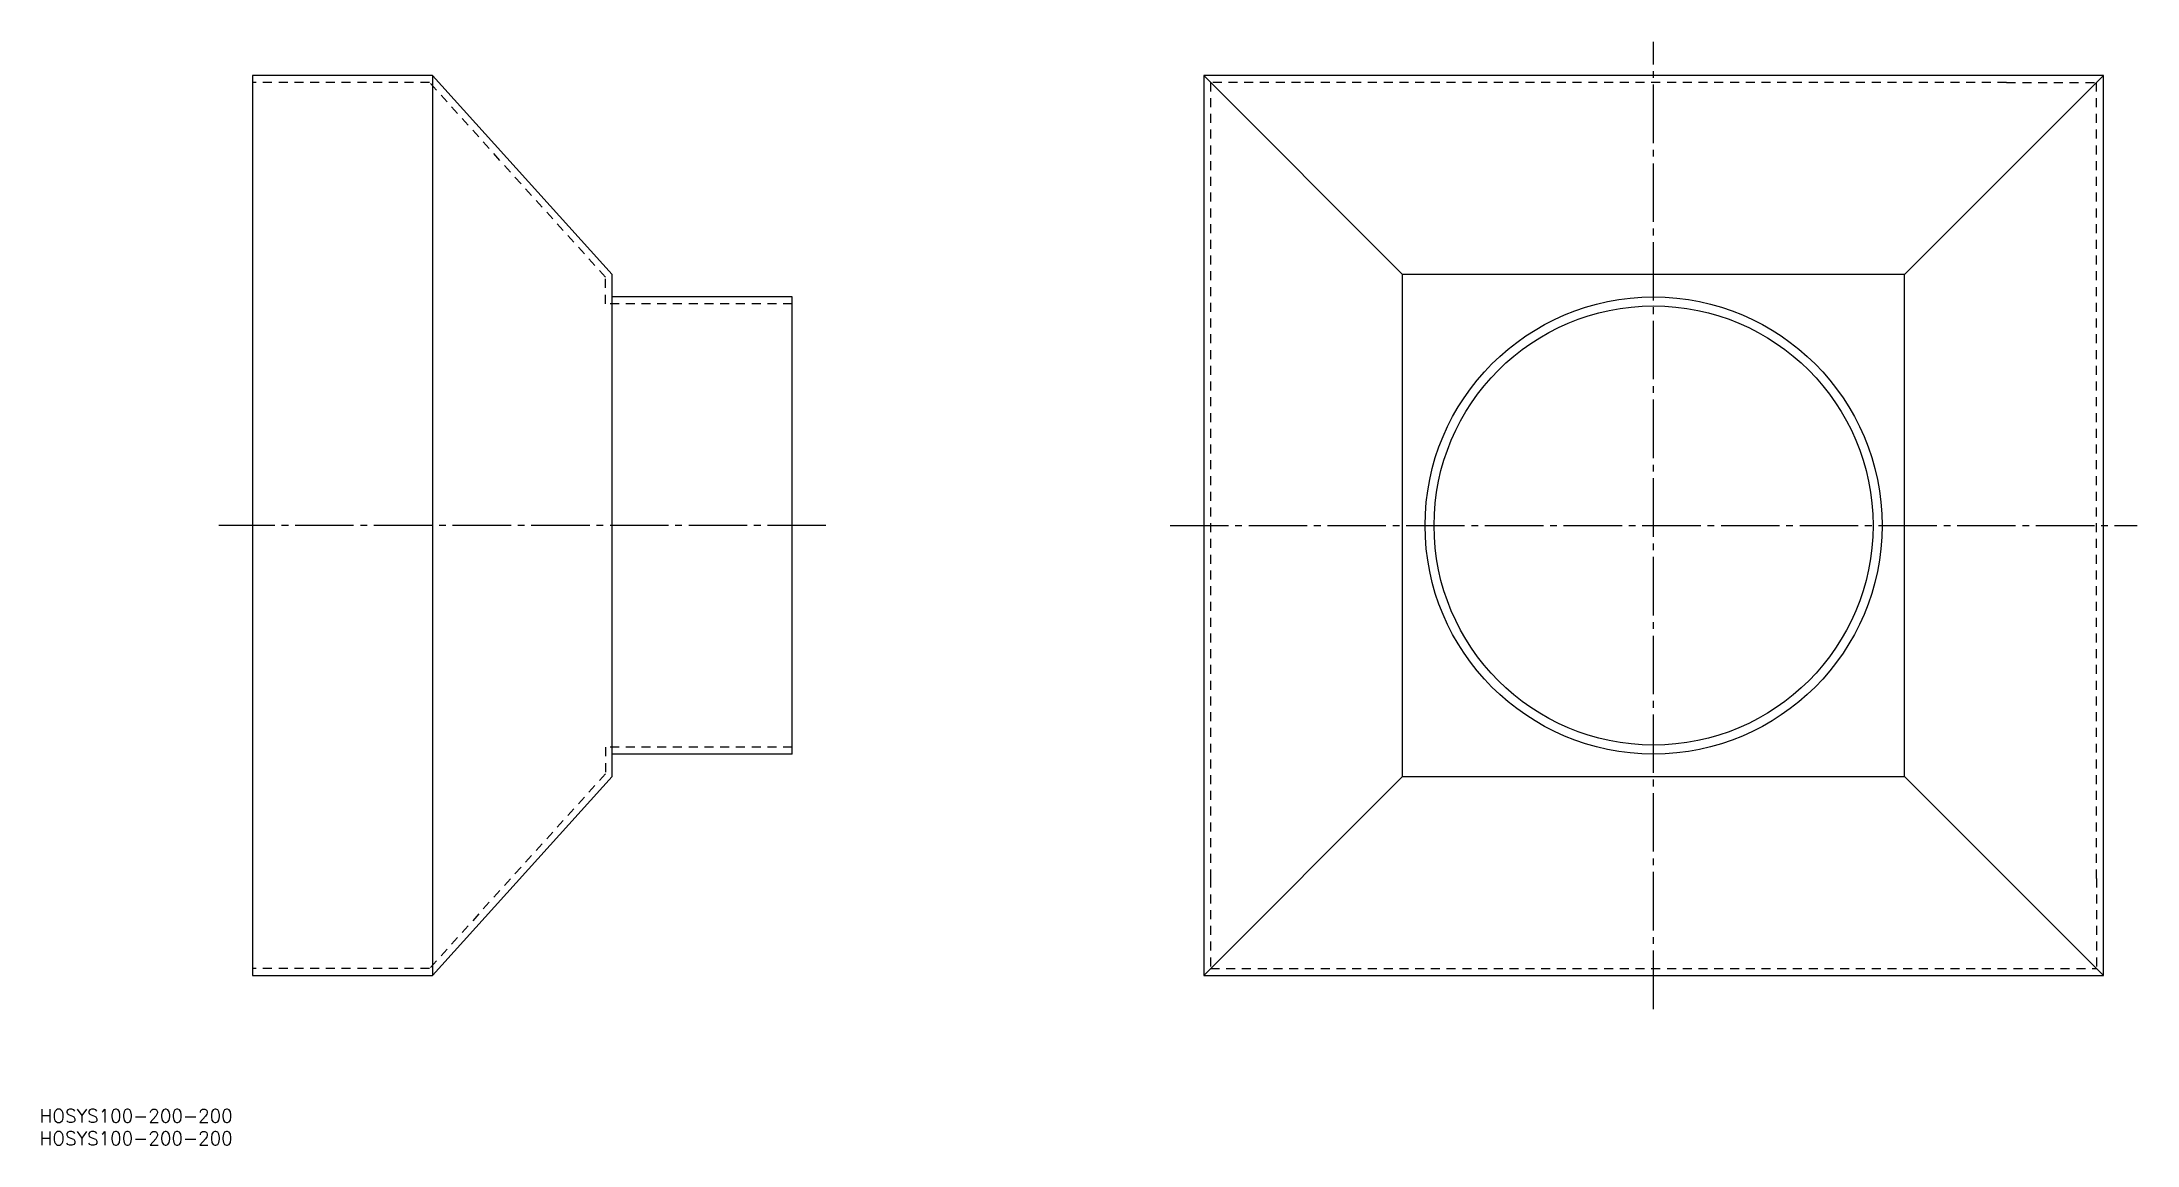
# Model space of a CAD drawing. Extents: x 96 to 562, y 75 to 320.
import ezdxf

# ---------------------------------------------------------------- set-up
doc = ezdxf.new("R2010")
doc.units = 0
doc.linetypes.add('CENTER', pattern=[17.5, 13, -1.5, 1.5, -1.5])
doc.linetypes.add('DASHED', pattern=[3.5, 2, -1.5])
doc.layers.get('0').update_dxf_attribs({"linetype": 'CONTINUOUS'})
doc.layers.add('CENTER', color=1, linetype='CENTER')
doc.styles.get("Standard").update_dxf_attribs({"font": 'txt.shx', "bigfont": '@extfont2.shx'})

msp = doc.modelspace()

# ---------------------------------------------------------------- linework, layer by layer
at = {"color": 7, "linetype": 'CONTINUOUS'}
for p, q in [((142.72, 312.55), (142.72, 112.55)), ((182.72, 312.55), (142.72, 312.55)), ((182.72, 312.55), (182.72, 112.55)), ((222.72, 268.35), (182.72, 312.55)), ((554.22, 312.55), (354.22, 312.55)), ((354.22, 312.55), (354.22, 112.55)), ((398.42, 268.35), (354.22, 312.55)), ((510.02, 268.35), (554.22, 312.55)), ((554.22, 112.55), (554.22, 312.55)), ((222.72, 156.75), (222.72, 268.35)), ((510.02, 268.35), (398.42, 268.35)), ((398.42, 156.75), (398.42, 268.35)), ((510.02, 156.75), (510.02, 268.35)), ((262.72, 263.35), (222.72, 263.35)), ((262.72, 161.75), (262.72, 263.35)), ((262.72, 161.75), (222.72, 161.75)), ((182.72, 112.55), (222.72, 156.75)), ((222.72, 156.75), (182.72, 112.55)), ((398.42, 156.75), (354.22, 112.55)), ((398.42, 156.75), (510.02, 156.75)), ((510.02, 156.75), (554.22, 112.55)), ((142.72, 112.55), (182.72, 112.55)), ((354.22, 112.55), (554.22, 112.55))]:
    msp.add_line(p, q, dxfattribs=at)
at = {"color": 3, "linetype": 'DASHED'}
for p, q in [((182.06, 311.05), (142.72, 311.05)), ((221.22, 267.77), (182.06, 311.05)), ((355.72, 311.05), (355.72, 134.05)), ((375.72, 311.05), (355.72, 311.05)), ((532.72, 311.05), (375.72, 311.05)), ((532.72, 311.05), (552.72, 311.05)), ((552.72, 134.05), (552.72, 311.05)), ((221.22, 261.85), (221.22, 267.77)), ((262.72, 261.85), (221.22, 261.85)), ((262.72, 163.25), (221.22, 163.25)), ((221.22, 163.25), (221.22, 157.33)), ((221.22, 157.33), (182.06, 114.05)), ((355.72, 134.05), (355.72, 114.05)), ((552.72, 134.05), (552.72, 114.05)), ((182.06, 114.05), (142.72, 114.05)), ((355.72, 114.05), (552.72, 114.05))]:
    msp.add_line(p, q, dxfattribs=at)
at = {"color": 7, "linetype": 'CONTINUOUS'}
for radius in [50.8, 48.8]:
    msp.add_circle((454.22, 212.55), radius, dxfattribs=at)
at = {"layer": 'CENTER', "color": 1, "linetype": 'CENTER'}
for p, q in [((454.22, 105.05), (454.22, 320.05)), ((270.22, 212.55), (135.22, 212.55)), ((346.72, 212.55), (561.72, 212.55))]:
    msp.add_line(p, q, dxfattribs=at)

# ---------------------------------------------------------------- texts
at = {"color": 7, "linetype": 'CONTINUOUS'}
for p in [(95.4, 79.81), (95.4, 74.81)]:
    msp.add_text('HOSYS100-200-200', height=3, dxfattribs=at).set_placement(p)

doc.saveas('drawing.dxf')
